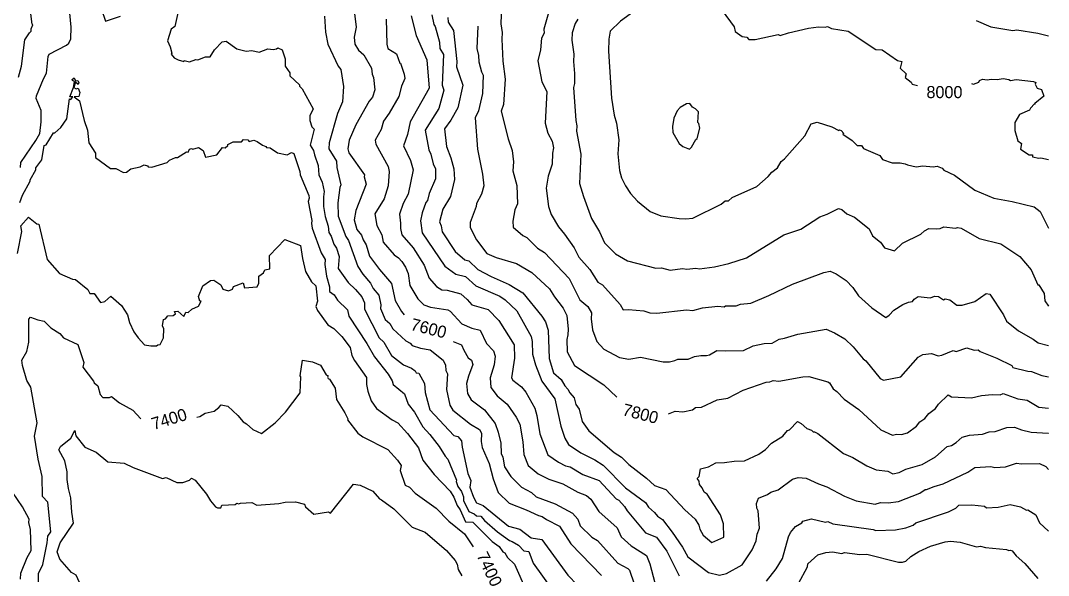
# Model space of a CAD drawing. Extents: x 9339 to 13216, y 3769 to 6935.
# Drawn here: x 12549 to 13196, y 5117 to 5466 of the extents above; entities that cross this region are included whole.
import ezdxf
from ezdxf.enums import TextEntityAlignment as Align

# ---------------------------------------------------------------- set-up
doc = ezdxf.new("R2010")
doc.units = 0
doc.header["$MEASUREMENT"] = 0
for name, color, linetype in [('DTM_SURFACE_CON', 9, 'Continuous'), ('DTM_SURFACE_ICON', 251, 'Continuous'), ('DTM_TEXT_ICON', 251, 'Continuous')]:
    doc.layers.add(name, color=color, linetype=linetype)
doc.styles.add('TMODELF', font='tmodelf')

msp = doc.modelspace()

# ---------------------------------------------------------------- linework, layer by layer
at = {"layer": 'DTM_SURFACE_CON', "linetype": 'Continuous', "flags": 128}
for points, elevation in [([(12852.16, 5481.14), (12851.47, 5463.94), (12852.3, 5458.62), (12852.02, 5454.44), (12852.75, 5440.51), (12854.17, 5429.12), (12853.1, 5413.32), (12851.77, 5409.12), (12856.05, 5391.6), (12858.63, 5384.19), (12859.42, 5377.11), (12859.12, 5371.56), (12861.54, 5362.15), (12862.05, 5350.76), (12860.37, 5346.81), (12859.14, 5339.68), (12859.33, 5336.02), (12865.35, 5330.8), (12867.79, 5329.5), (12874.61, 5322.68), (12878.9, 5319.94), (12894.6, 5303.65), (12901.27, 5290.14), (12906.26, 5285.95), (12908.52, 5282.15), (12908.3, 5278.35), (12909.27, 5271.24), (12911.95, 5263.96), (12916.29, 5259.27), (12926.12, 5254), (12932.14, 5252.89), (12939.47, 5254.14), (12953.7, 5251.22), (12957.81, 5251.25), (12961.12, 5252.01), (12962.98, 5252.95), (12969.5, 5252.83), (12973.55, 5254.6), (12977.47, 5255.2), (12981.12, 5255.16), (12982.81, 5255.59), (12987.57, 5258.43), (12992.75, 5258.03), (13004.37, 5258.38), (13010.41, 5261.25), (13017.38, 5262.75), (13022.4, 5262.97), (13026.8, 5265.51), (13030.17, 5266.01), (13038.52, 5268.7), (13056.48, 5271.66), (13061.58, 5269.44), (13068.23, 5265.64), (13073.46, 5260.56), (13079.72, 5253.17), (13081.42, 5251.74), (13090.41, 5240.73), (13092.51, 5239.66), (13103.5, 5241.83), (13114.36, 5254.2), (13117.32, 5255.72), (13122.82, 5256.47), (13126.98, 5254.94), (13129.22, 5255.44), (13136.29, 5258.42), (13138.32, 5257.73), (13144.92, 5260.05), (13149.7, 5258.52), (13152.03, 5258.68), (13153.42, 5257.6), (13163.91, 5253.52), (13173.22, 5248.92), (13174.05, 5247.55), (13183.32, 5245.24), (13185.76, 5245.13), (13192.31, 5242.54), (13196.38, 5241.81)], 2389.63), ([(12547.65, 5430.43), (12549.52, 5437.35), (12551.79, 5453.98), (12554.53, 5458.35), (12555.73, 5459.47), (12555.76, 5460.92), (12556.82, 5463.31), (12556.27, 5463.91), (12555.52, 5470.37)], 2304.29), ([(12548.97, 5373.52), (12549.1, 5376.68), (12558.61, 5390.55), (12561.11, 5394.89), (12561.98, 5402.31), (12562, 5409.38), (12558.91, 5417.06), (12559.06, 5418.63), (12563.38, 5429.33), (12565.4, 5432.98), (12566.32, 5443.54), (12566.94, 5444.84), (12577.97, 5450.55), (12579.36, 5451.94), (12580.57, 5454.66), (12580.81, 5461.93), (12580.1, 5470.76)], 2292.1), ([(12599.79, 5473.65), (12602.46, 5465.65), (12612.01, 5468.8)], 2292.1), ([(12648.36, 5471.75), (12646.18, 5462.32), (12643.92, 5460.58), (12641.56, 5453.25), (12643.28, 5449.47), (12644.38, 5445.6), (12643.76, 5444.93), (12645.78, 5442.67), (12648.22, 5441.33), (12651.73, 5440.3), (12651.96, 5441.04), (12655.31, 5440.17), (12659.4, 5441.54), (12660.68, 5441.42), (12665.44, 5443.29), (12668.45, 5443.31), (12671.14, 5447.63), (12675.9, 5452.78), (12678.43, 5453.04), (12685.22, 5448.31), (12691.02, 5446.93), (12694.59, 5447.33), (12699.34, 5446.2), (12704.68, 5448.22), (12708.12, 5447.83), (12710.26, 5448.25), (12711.11, 5449.01), (12713.81, 5447.64), (12715.6, 5442.07), (12715.76, 5437.41), (12718.54, 5433.17), (12718.6, 5431.21), (12724.6, 5425.72), (12724.66, 5424.72), (12726.28, 5423.16), (12733.31, 5410.54), (12731.26, 5406.19), (12731.17, 5403.2), (12732.4, 5399.25), (12733.85, 5397.62), (12731.37, 5387.69), (12733.56, 5384.25), (12734.09, 5381.47), (12736.52, 5374.75), (12736.81, 5368.94), (12738.94, 5364.28), (12740.3, 5358.37), (12739.79, 5355.17), (12739.89, 5349.02), (12740.8, 5342.63), (12742.75, 5336.73), (12743.21, 5332.59), (12744.54, 5330.33), (12746.26, 5325.38), (12747.91, 5322.86), (12749.67, 5317.45), (12749.04, 5309.99), (12755.23, 5301.16), (12759.93, 5296.64), (12763.85, 5292.04), (12765.65, 5288.3), (12765.54, 5284.37), (12774.88, 5266.33), (12777.73, 5263.58), (12782.72, 5255.12), (12790.11, 5249.39), (12795.16, 5247.23), (12797.49, 5245.59), (12798.15, 5244.2), (12799.89, 5244), (12803.46, 5237.48), (12803.9, 5231.95), (12806.75, 5220.99), (12821.94, 5204.77), (12824.46, 5204.2), (12826.77, 5201.4), (12827.17, 5197.38), (12830.63, 5180.77), (12832.63, 5176.36), (12831.91, 5172.28), (12834.27, 5165.89), (12836.09, 5162.42), (12840.35, 5160.65), (12856.36, 5147.71), (12863.38, 5145.78), (12870.52, 5140.42), (12877.41, 5139.26), (12893.75, 5116.8), (12899.79, 5110.63)], 2292.1), ([(12881.61, 5470.89), (12878.57, 5460.66), (12878.78, 5458.23), (12877.18, 5455.02), (12876.53, 5447.67), (12874.85, 5440.68), (12877.33, 5427.57), (12880.51, 5421.39), (12879.47, 5401.48), (12881.11, 5395.24), (12883.87, 5390.22), (12884.67, 5385.9), (12883.96, 5382.63), (12883.73, 5375.6), (12881.3, 5368.15), (12879.95, 5360.52), (12881.52, 5348.96), (12883.15, 5344.06), (12887.72, 5336.27), (12891.68, 5331.61), (12897.7, 5323.03), (12900.62, 5317.15), (12907.64, 5309.41), (12912.58, 5301.38), (12915.49, 5299.78), (12926.58, 5287.24), (12928.5, 5283.93), (12931.86, 5284.13), (12941.56, 5283.36), (12945.31, 5282.14), (12949.82, 5281.92), (12968.48, 5283.9), (12972.34, 5283.57), (12978.43, 5285.26), (12988.23, 5286.31), (12992.09, 5285.85), (12992.99, 5286.47), (12999.63, 5286.53), (13002.33, 5287.44), (13008.88, 5288.18), (13020.37, 5293.01), (13035.17, 5300.18), (13055.01, 5307.55), (13058.93, 5308.31), (13062.67, 5306.6), (13069.05, 5302.36), (13073.2, 5297.94), (13076.79, 5292.68), (13085.22, 5285.18), (13093.96, 5279.2), (13096.08, 5280.55), (13098.99, 5283.73), (13104.58, 5287.21), (13108.34, 5288.8), (13110.77, 5289.08), (13111.8, 5290.6), (13114.41, 5292.34), (13121.88, 5291.55), (13124.82, 5292.63), (13127.13, 5292.25), (13130.22, 5290.32), (13131.39, 5290.85), (13134.25, 5290.3), (13138.78, 5286.96), (13141.96, 5286.79), (13149.92, 5289.09), (13157.18, 5294.27), (13159.45, 5293.87), (13168.09, 5280.85), (13169.96, 5276.8), (13177.5, 5270.74), (13186.84, 5265.44), (13189.93, 5263.1), (13196.38, 5261.55)], 2401.82), ([(12937.63, 5473.45), (12926.81, 5465.82), (12920.43, 5459.45), (12919.59, 5454.45), (12919.24, 5446.74), (12921.27, 5417.28), (12922.94, 5406.5), (12924.36, 5401.53), (12925.82, 5390.89), (12925.08, 5382.21), (12926.19, 5371.69), (12927.52, 5367.05), (12929.97, 5362.03), (12933.23, 5357.15), (12937.53, 5352.31), (12945.62, 5345.79), (12952.16, 5343.22), (12963.78, 5341.37), (12967.93, 5341.24), (12972.39, 5341.73), (12990.17, 5350.44), (12992.84, 5352.65), (12994.85, 5352.64), (12997.26, 5354.64), (13012.65, 5361.58), (13019.84, 5367.95), (13022.23, 5370.67), (13025.63, 5373.32), (13028.08, 5377.35), (13030.19, 5378.95), (13042.86, 5393.46), (13047.03, 5400.98), (13050.67, 5402.21), (13059.99, 5399.28), (13064.44, 5396.79), (13064.86, 5397.23), (13065.88, 5396.85), (13067.44, 5394.97), (13066.96, 5394.46), (13072.81, 5390.48), (13075.87, 5387.43), (13078.64, 5387.44), (13079.81, 5385.62), (13090.17, 5381.09), (13091.79, 5378.68), (13097.97, 5376.6), (13103.03, 5376.53), (13106.24, 5375.95), (13107.69, 5375.18), (13113.17, 5374.01), (13117.33, 5374.53), (13123.84, 5374.02), (13126.36, 5374.31), (13129.53, 5373.07), (13130.39, 5371.92), (13137.12, 5368.67), (13150.07, 5359.37), (13162.02, 5354.16), (13173.58, 5352.24), (13187.48, 5348.89), (13191.19, 5345.78), (13196.38, 5335.34)], 2426.21), ([(12740.4, 5468.94), (12740.98, 5458.76), (12742.62, 5451.25), (12749.07, 5437.3), (12750.64, 5435.19), (12752.3, 5424.67), (12751.69, 5414.91), (12748.62, 5407.62), (12743.44, 5389.04), (12743.19, 5385.37), (12748.09, 5377.6), (12748.13, 5373.57), (12750.71, 5362.63), (12750.11, 5360.99), (12748.89, 5351.35), (12749.01, 5343.01), (12753.91, 5330.09), (12755.64, 5327.56), (12761.35, 5311.27), (12764.49, 5306.5), (12769.4, 5300.74), (12771.06, 5297.29), (12774.6, 5293.18), (12775.97, 5287.11), (12775.72, 5284.83), (12778.62, 5277.89), (12781.59, 5275.3), (12783.5, 5271.88), (12791.61, 5264.49), (12794.41, 5262.89), (12795.74, 5261.39), (12800.95, 5259.71), (12806.93, 5258.75), (12815.19, 5252.18), (12816.62, 5249.05), (12816.78, 5245.75), (12817.95, 5243.73), (12817.28, 5233.86), (12819.37, 5223.9), (12821.22, 5220.85), (12832.38, 5212.01), (12838.11, 5208.63), (12839.29, 5206.37), (12839.18, 5201.1), (12839.77, 5197.29), (12844.17, 5187.1), (12846.73, 5177.42), (12849.89, 5168.99), (12856.82, 5162.1), (12867.54, 5158.04), (12875.18, 5154.39), (12877.47, 5153.8), (12880.31, 5151.83), (12888.48, 5147.66), (12895.57, 5136.64), (12914.9, 5116.65)], 2304.29), ([(12779.17, 5467), (12779.6, 5451.23), (12780.38, 5448.54), (12785.82, 5445.19), (12787.93, 5439.22), (12788.31, 5439.25), (12790.67, 5432.34), (12791.12, 5429.68), (12788.87, 5424.81), (12787.33, 5418.38), (12781.24, 5407.77), (12777.63, 5402.79), (12776.11, 5397.54), (12772.34, 5390.87), (12772.69, 5388.36), (12780.58, 5374.19), (12781.11, 5371.04), (12780.46, 5362.06), (12778.11, 5353.89), (12772.18, 5344.29), (12773.42, 5337.14), (12776.61, 5331.1), (12777.32, 5326.48), (12784.27, 5318.51), (12786.93, 5316.69), (12789.13, 5314.36), (12791.51, 5310.79), (12793.11, 5306.84), (12794.08, 5299.19), (12799.28, 5290.76), (12802.96, 5287.05), (12807.11, 5285.7), (12818.03, 5284.01), (12819.59, 5283.14), (12826.83, 5275.22), (12833.24, 5272.39), (12838.4, 5271.14), (12842.39, 5262.7), (12846.86, 5258.16), (12847.87, 5254.66), (12847.3, 5249.39), (12844.76, 5241.03), (12845.15, 5234.93), (12849.08, 5229.69), (12855.56, 5224.44), (12861.22, 5216.25), (12863.47, 5211.96), (12865.37, 5200.73), (12866.05, 5192.89), (12868.7, 5185.87), (12875.07, 5180.65), (12881.82, 5177.38), (12890.55, 5174.41), (12900.03, 5169.13), (12905.44, 5167.1), (12908.2, 5164.8), (12913.16, 5157.04), (12924.76, 5146.66), (12927.33, 5141.01), (12933.6, 5135.42), (12943.16, 5129.29), (12945.26, 5123.99), (12948.57, 5112.09)], 2328.67), ([(12795.01, 5469.17), (12798.12, 5456.63), (12804.98, 5441.35), (12806.28, 5423.44), (12794.29, 5402.33), (12792.64, 5394.37), (12790.17, 5387.25), (12794.58, 5377.92), (12796.3, 5372.09), (12793.13, 5356.82), (12789.93, 5350.96), (12787.58, 5344.2), (12788.39, 5338.47), (12788.35, 5335.25), (12789.04, 5331.18), (12796.23, 5323.02), (12803.27, 5312.14), (12806.42, 5303.82), (12811.01, 5298.62), (12814.27, 5296.63), (12817.61, 5296.23), (12826.27, 5293.91), (12830.29, 5290.54), (12833.13, 5287.09), (12843.52, 5284.11), (12850.16, 5277.25), (12859.82, 5261.83), (12860.16, 5253.59), (12858.19, 5241.2), (12858.95, 5239.63), (12864.6, 5235.47), (12867.26, 5232.04), (12872.92, 5222.02), (12874.13, 5217.37), (12875.96, 5205.92), (12881.01, 5192.68), (12887.76, 5187.96), (12892.13, 5185.71), (12895.07, 5185.16), (12903.04, 5180.29), (12913.49, 5176.49), (12924.19, 5164.92), (12925.76, 5164.09), (12929.45, 5160.06), (12930.96, 5157.36), (12942.59, 5143.58), (12949.53, 5140.7), (12956.11, 5131.91), (12963.8, 5116.48)], 2340.86), ([(12808.08, 5469.64), (12809.32, 5463.62), (12810.14, 5462.39), (12812.85, 5452.47), (12813.12, 5448.58), (12815.32, 5444.76), (12814.5, 5425.49), (12815.6, 5422.29), (12812.4, 5410.71), (12803.9, 5397.02), (12806.11, 5384.64), (12807.49, 5381.88), (12808.91, 5375.92), (12810.25, 5372.76), (12810.25, 5366.47), (12806.31, 5357.14), (12805.21, 5352.83), (12804.26, 5351.63), (12801.87, 5344.98), (12800.8, 5339.99), (12801.87, 5332.48), (12816.24, 5311.48), (12823.22, 5306.33), (12829.27, 5304.93), (12835.8, 5299.02), (12850.84, 5292.5), (12854.3, 5290.32), (12861.66, 5283.33), (12870.54, 5267.11), (12871.16, 5264.08), (12871.52, 5255.96), (12873.31, 5249.3), (12877.34, 5239.1), (12885.53, 5227.9), (12889.2, 5210.64), (12891.78, 5203.21), (12894.18, 5199.06), (12901.96, 5193.79), (12910.64, 5189.38), (12915.89, 5186.1), (12930.03, 5171.83), (12942.51, 5162.51), (12944.47, 5159.63), (12948.25, 5156.38), (12950.24, 5153.92), (12953.41, 5151.8), (12959.46, 5143.95), (12965.86, 5134.48), (12969.26, 5128.34), (12982.22, 5118.59), (12989.24, 5116.83), (12993.58, 5117.9), (13003.39, 5123.3), (13009.87, 5132.76), (13012.22, 5138.57), (13012.83, 5142.7), (13014.33, 5146.48), (13013.66, 5157.34), (13012.67, 5158.95), (13012.56, 5162.03), (13013.71, 5165.32), (13019.5, 5167.67), (13021.46, 5169.13), (13026.13, 5170.68), (13035.22, 5177.38), (13038.78, 5178.28), (13043.79, 5177.83), (13051.5, 5174.32), (13056.72, 5172.5), (13067.94, 5166.63), (13075.28, 5163.61), (13087.3, 5161.56), (13090.68, 5162.56), (13095.53, 5162.37), (13101.95, 5163.19), (13115.33, 5168.45), (13118.73, 5170.88), (13119.49, 5170.76), (13124.47, 5172.77), (13130.06, 5174.29), (13145.63, 5181.74), (13149.96, 5184.58), (13160.12, 5185.18), (13162.51, 5184.63), (13169.34, 5185.15), (13176.28, 5187.37), (13179.34, 5186.9), (13190.73, 5187.07), (13194.84, 5185.29), (13196.38, 5183.47)], 2353.06), ([(12818.07, 5468.08), (12818.27, 5465.05), (12821.6, 5459.93), (12823.79, 5440.26), (12823.59, 5437.01), (12827.63, 5425.32), (12824.39, 5411.15), (12819.97, 5403.32), (12815.95, 5397.99), (12817.23, 5386.69), (12819.94, 5379.74), (12821.85, 5372.68), (12822.31, 5365.98), (12819.79, 5355.22), (12815.05, 5347.32), (12812.95, 5339.29), (12813.97, 5336.74), (12814.49, 5332.98), (12822.75, 5320.64), (12828.86, 5315.35), (12831.34, 5314.77), (12837.04, 5309.36), (12845.31, 5305.02), (12856.83, 5299.91), (12865.32, 5294.72), (12877.41, 5279.9), (12879.67, 5276.36), (12881.4, 5271.14), (12881.97, 5253.29), (12884.72, 5244.32), (12889.38, 5240.17), (12891.73, 5236.02), (12893.75, 5234.04), (12894.9, 5231.66), (12897.7, 5228.45), (12898.69, 5224.3), (12900.76, 5221.47), (12902.68, 5213.68), (12906.93, 5207.78), (12922.9, 5194.01), (12927.44, 5191.13), (12932.16, 5186.49), (12943.2, 5178.02), (12948.36, 5173.29), (12955.5, 5170.83), (12967.36, 5158.02), (12973.78, 5152.1), (12976.15, 5148.36), (12976.83, 5145.74), (12978.93, 5142.14), (12984.41, 5137.43), (12991.87, 5140.68), (12991.76, 5149.09), (12989.85, 5154.88), (12981.42, 5167.81), (12979.46, 5169.1), (12978.36, 5171.9), (12976.58, 5173.85), (12976.37, 5176), (12975.24, 5177.77), (12976.46, 5178.98), (12977.26, 5183.81), (12982.33, 5185.06), (12986.81, 5187.6), (12992.3, 5187.72), (12998.47, 5188.66), (13004.91, 5188.82), (13014.04, 5193.1), (13018.17, 5196.01), (13021.91, 5200.05), (13029, 5204.47), (13032.07, 5208.03), (13033.33, 5208.45), (13038.36, 5213.56), (13040.72, 5212.38), (13044.2, 5209.31), (13047.05, 5208.08), (13048.23, 5207.06), (13049.02, 5207.12), (13051.18, 5206.04), (13067.35, 5193.55), (13073.17, 5190.96), (13081.96, 5185.71), (13087.94, 5183.12), (13095.24, 5182.33), (13098.33, 5180.76), (13102.29, 5181.41), (13106.55, 5183.53), (13116.75, 5186.59), (13125.27, 5191.43), (13132.52, 5197.86), (13135.3, 5198.59), (13138.19, 5200.42), (13142.07, 5203.83), (13146.61, 5204.98), (13154.83, 5205.58), (13159.09, 5207.2), (13162.78, 5207.37), (13170.09, 5209.83), (13174.95, 5210.07), (13179.36, 5208.32), (13185.52, 5206.9), (13196.19, 5206.34), (13196.38, 5206.29)], 2365.25), ([(12899.95, 5466.99), (12898.4, 5464.21), (12896.39, 5458.33), (12896.22, 5453.81), (12897.42, 5444.92), (12897.27, 5440.34), (12897.96, 5432.74), (12897.8, 5426.48), (12897.27, 5423.88), (12898.63, 5403.1), (12899.25, 5399.8), (12899.09, 5396.44), (12901.89, 5382.04), (12901.13, 5363.53), (12903.58, 5355.36), (12908.67, 5341.51), (12913.53, 5333.12), (12916.87, 5326.06), (12923.78, 5319.19), (12931.27, 5314.69), (12949.07, 5310.21), (12952.59, 5310.49), (12958.04, 5309.01), (12965.81, 5309.94), (12968.73, 5309.47), (12974.3, 5310.19), (12976.55, 5309.79), (12986, 5311.02), (12994.99, 5313.11), (13006.27, 5316.73), (13029.74, 5331.07), (13040.42, 5334.72), (13052.43, 5342.51), (13057.12, 5344.25), (13064.17, 5347.81), (13066.31, 5347.17), (13069.33, 5344.41), (13074.31, 5342.3), (13083.56, 5335.03), (13085.48, 5330.56), (13090.58, 5326.61), (13093.07, 5323.05), (13099.51, 5321.08), (13104.37, 5325.93), (13116.11, 5331.55), (13118.33, 5333.61), (13121.09, 5335.12), (13125.9, 5334.89), (13128.22, 5335.24), (13130.42, 5336.24), (13137.87, 5335.31), (13139.14, 5335.86), (13141.39, 5335.39), (13152.69, 5328.9), (13166.39, 5325.43), (13178.44, 5317.5), (13185.44, 5309.14), (13189.67, 5299.78), (13190.42, 5299.78), (13193.7, 5294.14), (13194.15, 5289.68), (13196.38, 5286.32)], 2414.02), ([(13150.93, 5466.19), (13160.09, 5462.16), (13173.88, 5459.88), (13176.42, 5460.21), (13189.72, 5458.23), (13196.38, 5456.56)], 2450.59), ([(12548.62, 5351.45), (12550.29, 5356.16), (12555.02, 5364.94), (12555.12, 5365.82), (12558.67, 5372.12), (12558.72, 5373.36), (12562.33, 5378.48), (12563.79, 5387.47), (12565.04, 5387.76), (12569.79, 5395.3), (12570.59, 5395.49), (12574.45, 5398.68), (12578.24, 5404.24), (12579.86, 5416.73), (12580.69, 5416.48), (12582.01, 5418.15), (12580.11, 5418.02), (12582.25, 5423.88), (12583, 5427.69), (12581.64, 5428.42), (12581.51, 5429.05), (12582.7, 5430.1), (12583.55, 5428.22), (12585.12, 5428.44), (12585.63, 5427.1), (12585.18, 5425.75), (12583.64, 5427.27), (12582.47, 5423.91), (12584.02, 5423.02), (12585.23, 5423.58), (12586.38, 5420.86), (12585.64, 5418.28), (12582.73, 5418.17), (12586.2, 5415.5), (12589.07, 5403.11), (12591.21, 5396.99), (12592.1, 5389.07), (12596.21, 5382.51), (12596.19, 5379.87), (12605.63, 5373.04), (12609, 5372.98), (12613.84, 5370.38), (12615.72, 5370.73), (12618.43, 5372.75), (12624.25, 5373.95), (12626.94, 5375.33), (12629.01, 5374.63), (12629.27, 5373.94), (12631.61, 5373.77), (12641.36, 5376.82), (12642.79, 5378.12), (12646.53, 5379.95), (12647.77, 5379.79), (12653.51, 5383.39), (12654.54, 5383.33), (12655.44, 5385.18), (12656.72, 5385.6), (12657.46, 5385.18), (12661.17, 5386.18), (12664.08, 5384.22), (12665.5, 5380.11), (12672.61, 5381.59), (12676.26, 5386.06), (12677.77, 5385.87), (12679.51, 5387.33), (12679.51, 5387.99), (12682.81, 5389.77), (12688.19, 5389.7), (12689.31, 5391.19), (12692.21, 5390.97), (12692.97, 5390.02), (12696.01, 5390.71), (12698.09, 5390.03), (12701.29, 5387.56), (12703.38, 5386.79), (12703.96, 5386.12), (12706.29, 5385.96), (12710.84, 5382.75), (12716.87, 5381.47), (12719.59, 5382.93), (12721.19, 5382.29), (12724.9, 5371.09), (12725.13, 5368.85), (12730.52, 5356.04), (12730.73, 5354.34), (12730.15, 5352.1), (12732.46, 5340.19), (12732.15, 5338.29), (12732.64, 5335.47), (12738.24, 5319.86), (12740.81, 5315.65), (12740.73, 5312.54), (12741.6, 5305.04), (12743.63, 5298.36), (12743.59, 5295.47), (12746.6, 5293.42), (12748.63, 5290), (12754.94, 5284.01), (12755.82, 5279.85), (12767.08, 5262.82), (12771.84, 5254.36), (12780.43, 5243.41), (12782.98, 5239.29), (12783.59, 5237), (12790.78, 5231.13), (12793.18, 5224.57), (12797.06, 5219.52), (12802.29, 5210.36), (12806.77, 5205.52), (12812.56, 5197.85), (12816.33, 5191.82), (12818.17, 5189.86), (12823.54, 5176.74), (12823.33, 5175.82), (12824.41, 5172.72), (12826.75, 5169.54), (12828.06, 5166.14), (12827.97, 5163.93), (12831.43, 5156.89), (12834.79, 5155.5), (12836.18, 5154.17), (12838.85, 5154.03), (12841.17, 5151.33), (12849.33, 5144.11), (12856.85, 5138.63), (12858.64, 5138.14), (12862.57, 5135.64), (12866.05, 5132.13), (12869.15, 5131.71), (12871.87, 5124.31), (12883.65, 5108.11)], 2279.9), ([(12546.98, 5319.38), (12549.83, 5333.3), (12549.12, 5336.85), (12553.93, 5342.39), (12559.27, 5338.12), (12560.41, 5337.94), (12565.82, 5315.57), (12573.59, 5306.81), (12581.66, 5303.33), (12583.55, 5303.08), (12591.28, 5296.84), (12592.54, 5294.16), (12595.31, 5294.29), (12599.42, 5288.61), (12602.05, 5289.2), (12605.95, 5292.5), (12612.61, 5286.77), (12616.4, 5280.81), (12617.59, 5275.98), (12620.38, 5270.01), (12623.08, 5266.25), (12627.16, 5261.91), (12630.96, 5261.22), (12634.58, 5261.27), (12635.36, 5261.95), (12636.92, 5262.16), (12638.99, 5266.26), (12639.34, 5272.02), (12638.49, 5273.88), (12639.03, 5277.87), (12640.3, 5278.28), (12641.86, 5280.18), (12645.09, 5280.41), (12646.6, 5281.46), (12646, 5282.81), (12648.1, 5283.02), (12651.76, 5279.72), (12653.03, 5282.41), (12654.53, 5282.26), (12656.95, 5284.27), (12661.1, 5286.33), (12662.69, 5289.41), (12661.88, 5289.35), (12661.06, 5292.43), (12663.88, 5299.11), (12668.62, 5302.47), (12670.64, 5302.52), (12675.17, 5299.65), (12676.37, 5297.05), (12680.02, 5296), (12682.48, 5296.99), (12683.05, 5298.64), (12689.18, 5301.02), (12690.03, 5297.74), (12698.02, 5298.37), (12699.02, 5300.79), (12698.99, 5305.08), (12701.91, 5307.27), (12702.76, 5309.22), (12705.98, 5309.69), (12705.84, 5318.1), (12715.45, 5328.29), (12725.31, 5324.54), (12726.56, 5316.35), (12728.56, 5308.06), (12732.32, 5301.64), (12734.91, 5299.14), (12736, 5289.41), (12734.95, 5285.97), (12736, 5283.47), (12742.48, 5274.52), (12746.35, 5272.12), (12751.36, 5267.19), (12756.55, 5260.13), (12757.72, 5255.17), (12759.36, 5251.99), (12766.91, 5241.4), (12766.9, 5236.98), (12767.66, 5232.65), (12769.9, 5226.56), (12773.21, 5221.87), (12782.98, 5214.76), (12786.57, 5212.7), (12792.69, 5205.98), (12799.54, 5197.06), (12802.34, 5189.33), (12809.51, 5180.28), (12819.58, 5169.71), (12821.83, 5165.93), (12823.96, 5160.66), (12825.91, 5158.06), (12829.3, 5150.48), (12833.91, 5150.13), (12845.93, 5138.05), (12850.46, 5134.86), (12852.78, 5131.58), (12854, 5131), (12855.71, 5128.03), (12860.17, 5123.83), (12867.49, 5107.27)], 2267.71), ([(12587.24, 5109.92), (12584.08, 5116.76), (12581.11, 5118.49), (12573.74, 5126.89), (12572.07, 5131.44), (12574.04, 5137.27), (12582.35, 5149.52), (12581.3, 5156.56), (12580.69, 5165.48), (12579.15, 5171.34), (12578.32, 5177.02), (12578.33, 5182.02), (12576.84, 5188.9), (12573.16, 5195.77), (12574.18, 5197.86), (12580.65, 5203.07), (12583.12, 5207.94), (12583.88, 5204.64), (12589.56, 5197.37), (12596.53, 5194.33), (12604.02, 5188.22), (12614.17, 5187.41), (12619.88, 5184.71), (12638.44, 5177.67), (12640.69, 5178.43), (12647.49, 5175.19), (12651.24, 5175.13), (12655.33, 5176.68), (12656.6, 5177.99), (12658.9, 5176.73), (12666.2, 5167.81), (12668.66, 5163.57), (12671.76, 5159.83), (12673.07, 5159.19), (12675.17, 5159.23), (12675.87, 5160.88), (12684.15, 5161.4), (12685.16, 5162.14), (12686.34, 5161.74), (12687.53, 5162.29), (12694.69, 5162.55), (12697.78, 5160.95), (12711.64, 5161.88), (12715.7, 5162.82), (12722.12, 5163.07), (12727.92, 5161.5), (12728.46, 5159.93), (12733.73, 5155.26), (12743, 5156.81), (12744.14, 5155.95), (12758.6, 5174.15), (12762.94, 5173.57), (12770.97, 5169.76), (12775.05, 5164.82), (12776.4, 5164.33), (12784.01, 5158.67), (12795.55, 5147.13), (12803.83, 5143.91), (12817.25, 5132.28), (12822.72, 5125.98), (12823.96, 5123.8), (12824.67, 5120.32), (12826.83, 5116.53)], 2243.33), ([(12548.98, 5114.28), (12549.11, 5118.18), (12553.17, 5127.94), (12555.77, 5132.48), (12555.2, 5145.67), (12554.2, 5150), (12554.38, 5152.13), (12550.31, 5159.92), (12543.92, 5169.15)], 2267.71), ([(13018.8, 5113), (13024.97, 5120.73), (13028.8, 5127.39), (13032.66, 5141.05), (13033.99, 5143.7), (13037.1, 5147.5), (13041.16, 5149.71), (13041.66, 5150.84), (13047.07, 5152.32), (13055.97, 5150.28), (13057.42, 5150.71), (13060.5, 5149.23), (13086, 5145.68), (13087.65, 5144.88), (13099.99, 5145.3), (13106.61, 5146.74), (13111.11, 5148.26), (13112.96, 5149.72), (13133.42, 5156.68), (13138.06, 5158.96), (13140.03, 5160.95), (13148.08, 5161.12), (13156.04, 5160.21), (13157.3, 5159.33), (13164.8, 5159.67), (13172.32, 5161.36), (13178.68, 5159.97), (13182.48, 5157.82), (13183.46, 5158.01), (13188.39, 5154.74), (13190.74, 5149.74), (13196.38, 5144.57)], 2340.86), ([(13038.94, 5111.7), (13044.57, 5122.19), (13044.81, 5124.07), (13051.09, 5129.72), (13056.15, 5131.1), (13060.45, 5131.62), (13066.17, 5130.45), (13067.99, 5131.03), (13077.65, 5129.83), (13082.03, 5130.12), (13101.94, 5124.95), (13104.53, 5125.01), (13106.64, 5125.73), (13109.76, 5128.52), (13114.81, 5131.75), (13122.03, 5135.14), (13131.32, 5137.8), (13134.71, 5138.28), (13140.7, 5137.63), (13151.06, 5134.67), (13153.55, 5135.04), (13156.78, 5134.2), (13169.99, 5133.02), (13171.45, 5132.45), (13172.56, 5132.58), (13173.61, 5132.1), (13176.13, 5128.97), (13181.58, 5124.2), (13189.71, 5114.72)], 2328.67)]:
    msp.add_lwpolyline(points, dxfattribs=dict(at, elevation=elevation))
at = {"layer": 'DTM_SURFACE_ICON', "linetype": 'Continuous', "flags": 128}
for points, elevation in [([(12757.24, 5487.56), (12760.35, 5461.99), (12759.14, 5455.57), (12759.56, 5451.29), (12761.81, 5447.39), (12765.17, 5444.55), (12770.04, 5436.21), (12770.36, 5432.45), (12771.38, 5430.17), (12772.05, 5422.41), (12770.69, 5417.84), (12768.47, 5415.34), (12760.25, 5400.44), (12755.98, 5390.79), (12755.16, 5385.23), (12755.84, 5382.84), (12765.59, 5369.03), (12765.51, 5367.61), (12766.61, 5363.12), (12760.11, 5346.54), (12759.05, 5340.52), (12760.88, 5334.49), (12763.65, 5331.05), (12764.73, 5327.99), (12766.71, 5324.77), (12768.74, 5317.7), (12774.99, 5309.36), (12782.63, 5300.48), (12784.88, 5289.76), (12788.91, 5282.81), (12790.66, 5280.73)], 2316.48), ([(12990.93, 5472.49), (12998.53, 5462.13), (12999.01, 5459.26), (13003.48, 5456.12), (13006.35, 5455.63), (13007.74, 5454.11), (13011.66, 5454.13), (13026.15, 5457.4), (13027.41, 5456.63), (13032.69, 5458.35), (13045.24, 5461.38), (13051.54, 5462.13), (13055.84, 5461.91), (13057.31, 5462.34), (13059.72, 5461), (13070.29, 5459.34), (13087.63, 5447.83), (13091.66, 5447.72), (13101.33, 5440.96), (13103.99, 5440.31), (13103.03, 5436.02), (13106.76, 5432.56), (13106.15, 5430.27), (13110.02, 5427.24), (13110.64, 5426.13), (13113.86, 5425.31)], 2438.4), ([(12836.95, 5462.49), (12836.28, 5448.61), (12837.45, 5444.1), (12837.69, 5440.21), (12839.34, 5433.72), (12840.26, 5431.8), (12839.99, 5420.09), (12837.46, 5409.28), (12835.26, 5404.83), (12836.81, 5385.2), (12840.04, 5369.39), (12840.87, 5361.94), (12839.29, 5356.85), (12836.16, 5351), (12835.87, 5348.97), (12832.14, 5338.96), (12832.07, 5335.69), (12836.13, 5328.12), (12842.74, 5319.44), (12848.45, 5316.79), (12861.35, 5313.15), (12870.94, 5307.55), (12882.13, 5297.08), (12885.21, 5292.02), (12890.66, 5285.08), (12892.98, 5280.45), (12893.88, 5271.73), (12893.75, 5268.13), (12893.02, 5265.17), (12893.21, 5257.43), (12897.86, 5248.8), (12916.27, 5236.76), (12924.56, 5228.94)], 2377.44), ([(13147.9, 5426.44), (13149.09, 5426.07), (13152.55, 5427.21), (13152.99, 5428.36), (13154.94, 5429.15), (13157.88, 5428.81), (13160.22, 5429.24), (13164.14, 5428.9), (13167.96, 5429.55), (13171.34, 5429.08), (13172.54, 5428.31), (13176.01, 5428.95), (13186.9, 5427.68), (13188.4, 5427.15), (13188.02, 5426.12), (13189.27, 5423.52), (13192.08, 5422.72), (13193.52, 5418.59), (13187.85, 5413.88), (13188.02, 5413.39), (13187.57, 5413.76), (13185.05, 5410.97), (13184.49, 5409.61), (13178.14, 5407), (13175.2, 5401.85), (13175.18, 5396.84), (13177.04, 5390.33), (13179.35, 5388.77), (13178.88, 5385.21), (13184.25, 5381.59), (13186.34, 5381.54), (13186.24, 5380.23), (13190.24, 5379.44), (13191.63, 5379.73), (13196.38, 5378.67)], 2438.4), ([(12560.27, 5109.98), (12560.27, 5117.99), (12562.96, 5123.63), (12565.69, 5137.16), (12566.1, 5141.35), (12568.04, 5144.21), (12566.26, 5162.89), (12562.72, 5166.48), (12562.71, 5178.94), (12560.14, 5189.94), (12557.81, 5204.4), (12559.49, 5212.77), (12555.4, 5235.17), (12552.9, 5239.41), (12550.27, 5248.88), (12549.8, 5252.27), (12552.95, 5257.77), (12554.22, 5263.66), (12554.23, 5278.13), (12555.28, 5279.35), (12559.94, 5277.67), (12563.86, 5276.89), (12568.03, 5272.58), (12573.79, 5269.11), (12576.14, 5266.27), (12585.01, 5262.12), (12588.76, 5250.85), (12588.25, 5247.85), (12594.99, 5239.1), (12595.36, 5237.89), (12597.74, 5236.1), (12599.17, 5230.53), (12600.92, 5228.81), (12604.92, 5228.74), (12606.29, 5229.3), (12611.34, 5225.29), (12619.61, 5220.73), (12624.71, 5215.39)], 2255.52), ([(12821.52, 5264), (12826.73, 5261.96), (12828.1, 5258.47), (12830.83, 5253.7), (12833.04, 5252.27), (12833.75, 5249.47), (12831.08, 5242.11), (12829.92, 5237.47), (12830.51, 5231.25), (12832.77, 5227.24), (12841.29, 5221.05), (12847.84, 5212.3), (12849.84, 5206.92), (12851.52, 5199.88), (12851.74, 5193.46), (12852.73, 5191.14), (12853.82, 5185.14), (12857.7, 5178.93), (12864.5, 5172.18), (12870.8, 5168.85), (12873.73, 5166.21), (12885.65, 5161.81), (12896.72, 5155.89), (12900.02, 5152.14), (12901.55, 5147.85), (12908.7, 5140.79), (12912.36, 5138.76), (12925.19, 5124.34), (12931.47, 5120.99), (12932.56, 5119.93), (12935.54, 5111.43)], 2316.48), ([(12659.98, 5216.37), (12661.89, 5216.72), (12665.34, 5218.91), (12671.01, 5220.13), (12673.88, 5222.34), (12675.37, 5224.18), (12679.52, 5223.35), (12685.83, 5217.39), (12689.24, 5213.32), (12691.38, 5212.22), (12695.37, 5208.66), (12700.81, 5205.98), (12709.31, 5212.81), (12715.82, 5219.53), (12725.2, 5231.65), (12725.57, 5241.81), (12725.05, 5242.46), (12726.66, 5252.31), (12732.82, 5251.23), (12737.96, 5249.14), (12741.56, 5242.98), (12742.75, 5242.46), (12742.29, 5241.53), (12742.69, 5240.71), (12743.52, 5240.36), (12747.2, 5234.56), (12747.9, 5227.52), (12753.23, 5219.07), (12755.11, 5215.2), (12754.97, 5214.59), (12761.38, 5206.24), (12764.47, 5203.95), (12780.39, 5195.95), (12786.43, 5189.37), (12788.61, 5185.91), (12788.09, 5182.69), (12791.24, 5173.48), (12794, 5172.29), (12797.61, 5168.57), (12810.68, 5159.06), (12818.79, 5150.9), (12828.66, 5142.96), (12834.09, 5134.66)], 2255.52), ([(12957.02, 5218.53), (12961.34, 5220.13), (12966.02, 5219.71), (12972.29, 5220.87), (12974.06, 5222.34), (12977.81, 5222.6), (12987.64, 5227.32), (12994.38, 5228.31), (13004.18, 5233.38), (13018.53, 5238.44), (13020.95, 5238.59), (13022.96, 5239.38), (13026.62, 5238.98), (13041.62, 5241.68), (13045.54, 5241.99), (13057.34, 5238.66), (13058.53, 5237.97), (13060.89, 5234.17), (13063.16, 5232.53), (13067.65, 5227.64), (13077.01, 5221.17), (13090.73, 5208.3), (13098.19, 5205.06), (13100.66, 5205.6), (13103.78, 5205.53), (13107.7, 5206.48), (13113.34, 5210.59), (13115.37, 5213.32), (13118.62, 5215.46), (13121.09, 5218.63), (13125.25, 5221.81), (13127.11, 5224.43), (13133.27, 5230.37), (13135.41, 5229.24), (13147.92, 5228.59), (13154.15, 5229.99), (13160.88, 5230.59), (13166.02, 5230.34), (13167.91, 5231.2), (13177.03, 5227.83), (13182.88, 5226.95), (13190.27, 5222.61), (13196.38, 5222)], 2377.44)]:
    msp.add_lwpolyline(points, dxfattribs=dict(at, elevation=elevation))
at = {"layer": 'DTM_SURFACE_ICON', "linetype": 'Continuous', "elevation": 2438.4, "flags": 128}
msp.add_lwpolyline([(12960.43, 5404.55), (12959.65, 5399.44), (12959.88, 5395.59), (12963.76, 5388.59), (12966.01, 5386.76), (12970.21, 5385.08), (12971.55, 5386.29), (12974.26, 5391.24), (12975.11, 5391.84), (12976.85, 5398.41), (12976.14, 5401.36), (12975.49, 5401.99), (12976.02, 5408.66), (12974.11, 5410.6), (12972.3, 5411.56), (12970.43, 5413.86), (12968.45, 5413.75), (12964.39, 5411.4), (12962.57, 5409.23)], close=True, dxfattribs=at)

# ---------------------------------------------------------------- texts
at = {"layer": 'DTM_TEXT_ICON', "linetype": 'Continuous', "style": 'TMODELF'}
for s, rotation, p in [('8000', 359.98163, (13130.88, 5421.06, 2438.4)), ('7600', 345.73837, (12806.08, 5272.3, 2316.48)), ('7800', 345.50267, (12939.46, 5218.57, 2377.44)), ('7400', 16.88919, (12642.56, 5215.18, 2255.52)), ('7400', 295.43786, (12844.34, 5120.68, 2255.52))]:
    msp.add_text(s, height=7.62, rotation=rotation, dxfattribs=at).set_placement(p, align=Align.MIDDLE_CENTER)

doc.saveas('drawing.dxf')
